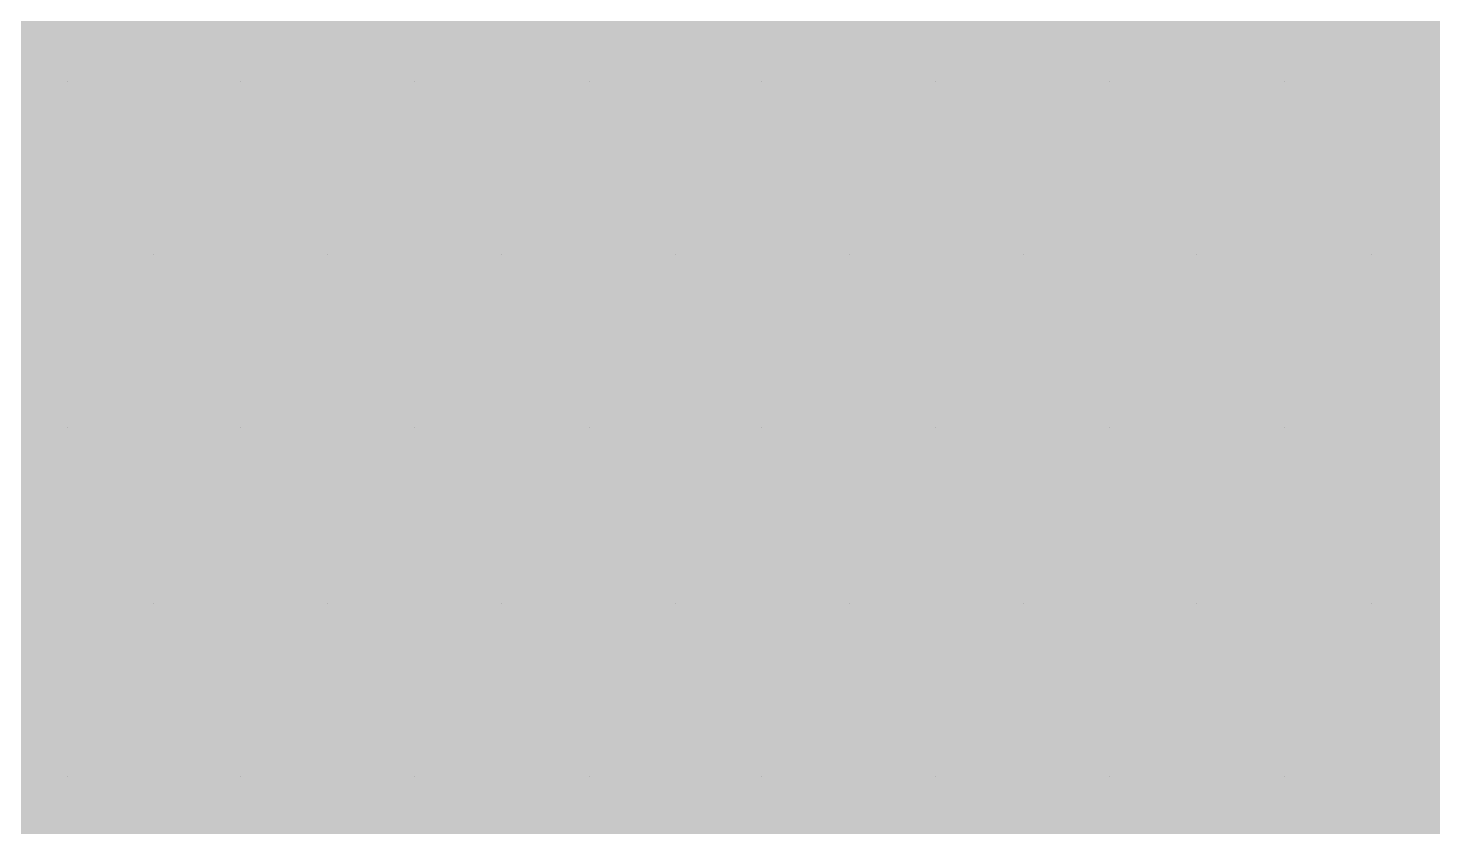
# Paper-space layout 'Layout1' of a CAD drawing. Extents: x -43 to 2298, y -18 to 768.
# Drawn here: x 139.3286 to 139.7735, y 254.7443 to 254.9973 of the extents above; entities that cross this region are included whole.
import ezdxf

# ---------------------------------------------------------------- set-up
doc = ezdxf.new("R2010")
doc.units = 0
doc.header["$LTSCALE"] = 2
doc.linetypes.add('CACHEX2', pattern=[0.75, 0.5, -0.25])
doc.layers.add('CARTOUCHE', color=7, linetype='Continuous')
doc.layers.add('LOGO', color=7, linetype='Continuous')

# ---------------------------------------------------------------- blocks, each defined once
blk = doc.blocks.new('A$C715108E3')
at = {"layer": 'LOGO', "color": 131}
for p, q in [((-11.07481, -25.07364), (-11.07481, -25.07364)), ((-10.98354, -25.07364), (-10.98354, -25.07364)), ((-10.89171, -25.07364), (-10.89171, -25.07364)), ((-10.7995, -25.07364), (-10.7995, -25.07364)), ((-10.70842, -25.07364), (-10.70842, -25.07364)), ((-10.61658, -25.07364), (-10.61658, -25.07364)), ((-10.52475, -25.07364), (-10.52475, -25.07364)), ((-10.43273, -25.07364), (-10.43273, -25.07364)), ((-11.02927, -25.16491), (-11.02927, -25.16491)), ((-10.93743, -25.16491), (-10.93743, -25.16491)), ((-10.84598, -25.16491), (-10.84598, -25.16491)), ((-10.75396, -25.16491), (-10.75396, -25.16491)), ((-10.66194, -25.16491), (-10.66194, -25.16491)), ((-10.57029, -25.16491), (-10.57029, -25.16491)), ((-10.47902, -25.16491), (-10.47902, -25.16491)), ((-10.38681, -25.16491), (-10.38681, -25.16491)), ((-11.07481, -25.25618), (-11.07481, -25.25618)), ((-10.98354, -25.25618), (-10.98354, -25.25618)), ((-10.89171, -25.25618), (-10.89171, -25.25618)), ((-10.7995, -25.25618), (-10.7995, -25.25618)), ((-10.70842, -25.25618), (-10.70842, -25.25618)), ((-10.61658, -25.25618), (-10.61658, -25.25618)), ((-10.52475, -25.25618), (-10.52475, -25.25618)), ((-10.43273, -25.25618), (-10.43273, -25.25618)), ((-11.02927, -25.34876), (-11.02927, -25.34876)), ((-10.93743, -25.34876), (-10.93743, -25.34876)), ((-10.84598, -25.34876), (-10.84598, -25.34876)), ((-10.75396, -25.34876), (-10.75396, -25.34876)), ((-10.66194, -25.34876), (-10.66194, -25.34876)), ((-10.57029, -25.34876), (-10.57029, -25.34876)), ((-10.47902, -25.34876), (-10.47902, -25.34876)), ((-10.38681, -25.34876), (-10.38681, -25.34876)), ((-11.07481, -25.44022), (-11.07481, -25.44022)), ((-10.98354, -25.44022), (-10.98354, -25.44022)), ((-10.89171, -25.44022), (-10.89171, -25.44022)), ((-10.7995, -25.44022), (-10.7995, -25.44022)), ((-10.70842, -25.44022), (-10.70842, -25.44022)), ((-10.61658, -25.44022), (-10.61658, -25.44022)), ((-10.52475, -25.44022), (-10.52475, -25.44022)), ((-10.43273, -25.44022), (-10.43273, -25.44022))]:
    blk.add_line(p, q, dxfattribs=at)
blk = doc.blocks.new('A$C581E6685')
at = {"layer": 'LOGO', "color": 32, "linetype": 'CACHEX2', "ltscale": 1.5}
blk.add_ellipse((-38.05384, 23.81385), major_axis=(-19.03106, -3.53396), ratio=0.590567, dxfattribs=at)
at = {"layer": 'LOGO', "color": 32}
blk.add_ellipse((-37.61436, 23.84992), major_axis=(-13.57677, -4.28389), ratio=0.791971, dxfattribs=at)
at = {"layer": 'CARTOUCHE'}
blk.add_blockref('A$C715108E3', (-31.67392, 36.3189), dxfattribs=at)

psp = doc.layouts.get("Layout1")

# ---------------------------------------------------------------- hatches: boundary and pattern name
at = {"layer": 'CARTOUCHE', "true_color": 0xffffff}
h = psp.add_hatch(color=7, dxfattribs=at)
h.dxf.hatch_style = 1
edge = h.paths.add_edge_path()
edge.add_spline(control_points=[(127.71967, 272.47485), (127.71967, 261.58368), (127.71967, 250.69252), (127.71967, 246.85252), (131.55967, 246.85252), (177.09893, 246.85252), (222.6382, 246.85252), (226.4782, 246.85252), (226.4782, 250.69252), (226.4782, 261.58368), (226.4782, 272.47485), (226.4782, 276.31485), (222.6382, 276.31485), (177.09893, 276.31485), (131.55967, 276.31485), (127.71967, 276.31485), (127.71967, 272.47485)], knot_values=[0, 0, 0, 1, 1, 2.570796, 2.570796, 3.570796, 3.570796, 5.141593, 5.141593, 6.141593, 6.141593, 7.712389, 7.712389, 8.712389, 8.712389, 10.283185, 10.283185, 10.283185], weights=[1, 1, 1, 0.707107, 1, 1, 1, 0.707107, 1, 1, 1, 0.707107, 1, 1, 1, 0.707107, 1], degree=2, periodic=0)

# ---------------------------------------------------------------- linework, layer by layer
at = {"layer": 'CARTOUCHE'}
psp.add_rational_spline([(127.71967, 272.47485), (127.71967, 261.58368), (127.71967, 250.69252), (127.71967, 246.85252), (131.55967, 246.85252), (177.09893, 246.85252), (222.6382, 246.85252), (226.4782, 246.85252), (226.4782, 250.69252), (226.4782, 261.58368), (226.4782, 272.47485), (226.4782, 276.31485), (222.6382, 276.31485), (177.09893, 276.31485), (131.55967, 276.31485), (127.71967, 276.31485), (127.71967, 272.47485)], [1, 1, 1, 0.707106781187, 1, 1, 1, 0.707106781187, 1, 1, 1, 0.707106781187, 1, 1, 1, 0.707106781187, 1], degree=2, knots=[0, 0, 0, 1, 1, 2.570796, 2.570796, 3.570796, 3.570796, 5.141593, 5.141593, 6.141593, 6.141593, 7.712389, 7.712389, 8.712389, 8.712389, 10.283185, 10.283185, 10.283185], dxfattribs=at)

# ---------------------------------------------------------------- block references
at = {"layer": 'CARTOUCHE', "xscale": 0.6, "yscale": 0.6, "zscale": 0.6}
psp.add_blockref('A$C581E6685', (164.99041, 248.2331), dxfattribs=at)

doc.saveas('drawing.dxf')
